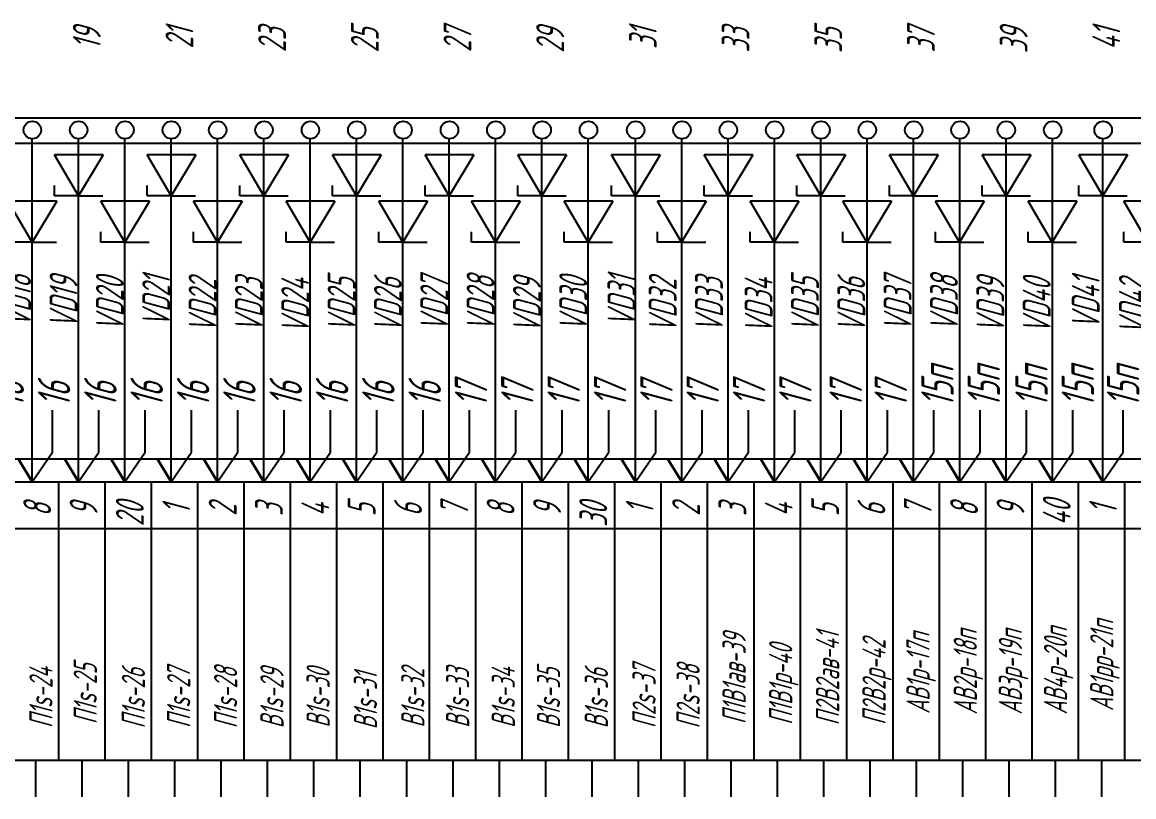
# Model space of a CAD drawing. Header units: millimetres. Extents: x -338 to 6826, y -8218 to 3153.
# Drawn here: x 2224.8 to 2344.8, y -5190 to -5106.5 of the extents above; entities that cross this region are included whole.
import ezdxf
from ezdxf.enums import TextEntityAlignment as Align

# ---------------------------------------------------------------- set-up
doc = ezdxf.new("R2010")
doc.units = ezdxf.units.MM
doc.layers.add('ТЕКСТ', color=2, linetype='Continuous')
doc.styles.add('Simplex', font='simplex.shx', dxfattribs={"width": 0.7, "oblique": 15})

msp = doc.modelspace()

# ---------------------------------------------------------------- linework, layer by layer
for p, q in [((2133.82, -5116.82), (2288.21, -5116.82)), ((2284.91, -5116.82), (2438.64, -5116.82)), ((2288.26, -5119.6), (2133.82, -5119.6)), ((2225.9, -5156.09), (2225.9, -5119.09)), ((2230.9, -5156.09), (2230.9, -5119.09)), ((2235.9, -5156.09), (2235.9, -5119.09)), ((2240.9, -5156.09), (2240.9, -5119.09)), ((2245.9, -5156.09), (2245.9, -5119.09)), ((2250.9, -5156.09), (2250.9, -5119.09)), ((2255.9, -5156.12), (2255.9, -5119.09)), ((2260.9, -5156.09), (2260.9, -5119.09)), ((2265.9, -5156.09), (2265.9, -5119.09)), ((2270.9, -5156.09), (2270.9, -5119.09)), ((2275.9, -5156.09), (2275.9, -5119.09)), ((2280.9, -5156.09), (2280.9, -5119.09)), ((2438.64, -5119.6), (2284.91, -5119.6)), ((2285.9, -5156.09), (2285.9, -5119.09)), ((2290.99, -5156.09), (2290.99, -5119.09)), ((2295.99, -5156.09), (2295.99, -5119.09)), ((2300.99, -5156.09), (2300.99, -5119.09)), ((2305.99, -5156.09), (2305.99, -5119.09)), ((2310.99, -5156.09), (2310.99, -5119.09)), ((2315.99, -5156.09), (2315.99, -5119.09)), ((2320.99, -5156.09), (2320.99, -5119.09)), ((2325.99, -5156.09), (2325.99, -5119.09)), ((2330.99, -5156.09), (2330.99, -5119.09)), ((2335.99, -5156.09), (2335.99, -5119.09)), ((2341.42, -5156.09), (2341.42, -5119.09)), ((2434.82, -5153.64), (2132.23, -5153.64))]:
    msp.add_line(p, q)
at = {"color": 6}
for p, q in [((2233.56, -5120.82), (2228.31, -5120.82)), ((2230.9, -5125.25), (2228.31, -5120.82)), ((2233.56, -5120.82), (2230.9, -5125.25)), ((2243.56, -5120.82), (2238.31, -5120.82)), ((2240.9, -5125.25), (2238.31, -5120.82)), ((2243.56, -5120.82), (2240.9, -5125.25)), ((2253.56, -5120.82), (2248.31, -5120.82)), ((2250.9, -5125.25), (2248.31, -5120.82)), ((2253.56, -5120.82), (2250.9, -5125.25)), ((2263.56, -5120.82), (2258.31, -5120.82)), ((2260.9, -5125.25), (2258.31, -5120.82)), ((2263.56, -5120.82), (2260.9, -5125.25)), ((2273.56, -5120.82), (2268.31, -5120.82)), ((2270.9, -5125.25), (2268.31, -5120.82)), ((2273.56, -5120.82), (2270.9, -5125.25)), ((2283.56, -5120.82), (2278.31, -5120.82)), ((2280.9, -5125.25), (2278.31, -5120.82)), ((2283.56, -5120.82), (2280.9, -5125.25)), ((2293.65, -5120.82), (2288.4, -5120.82)), ((2290.99, -5125.25), (2288.4, -5120.82)), ((2293.65, -5120.82), (2290.99, -5125.25)), ((2303.65, -5120.82), (2298.4, -5120.82)), ((2300.99, -5125.25), (2298.4, -5120.82)), ((2303.65, -5120.82), (2300.99, -5125.25)), ((2313.65, -5120.82), (2308.4, -5120.82)), ((2310.99, -5125.25), (2308.4, -5120.82)), ((2313.65, -5120.82), (2310.99, -5125.25)), ((2323.65, -5120.82), (2318.4, -5120.82)), ((2320.99, -5125.25), (2318.4, -5120.82)), ((2323.65, -5120.82), (2320.99, -5125.25)), ((2333.65, -5120.82), (2328.4, -5120.82)), ((2330.99, -5125.25), (2328.4, -5120.82)), ((2333.65, -5120.82), (2330.99, -5125.25)), ((2344.08, -5120.82), (2338.83, -5120.82)), ((2341.42, -5125.25), (2338.83, -5120.82)), ((2344.08, -5120.82), (2341.42, -5125.25)), ((2228.3, -5125.25), (2228.3, -5124.13)), ((2238.3, -5125.25), (2238.3, -5124.13)), ((2248.3, -5125.25), (2248.3, -5124.13)), ((2258.3, -5125.25), (2258.3, -5124.13)), ((2268.3, -5125.25), (2268.3, -5124.13)), ((2278.3, -5125.25), (2278.3, -5124.13)), ((2288.39, -5125.25), (2288.39, -5124.13)), ((2298.39, -5125.25), (2298.39, -5124.13)), ((2308.39, -5125.25), (2308.39, -5124.13)), ((2318.39, -5125.25), (2318.39, -5124.13)), ((2328.39, -5125.25), (2328.39, -5124.13)), ((2338.82, -5125.25), (2338.82, -5124.13)), ((2230.9, -5125.25), (2228.3, -5125.25)), ((2230.9, -5125.25), (2233.53, -5125.25)), ((2240.9, -5125.25), (2238.3, -5125.25)), ((2240.9, -5125.25), (2243.53, -5125.25)), ((2250.9, -5125.25), (2248.3, -5125.25)), ((2250.9, -5125.25), (2253.53, -5125.25)), ((2260.9, -5125.25), (2258.3, -5125.25)), ((2260.9, -5125.25), (2263.53, -5125.25)), ((2270.9, -5125.25), (2268.3, -5125.25)), ((2270.9, -5125.25), (2273.53, -5125.25)), ((2280.9, -5125.25), (2278.3, -5125.25)), ((2280.9, -5125.25), (2283.53, -5125.25)), ((2290.99, -5125.25), (2288.39, -5125.25)), ((2290.99, -5125.25), (2293.62, -5125.25)), ((2300.99, -5125.25), (2298.39, -5125.25)), ((2300.99, -5125.25), (2303.62, -5125.25)), ((2310.99, -5125.25), (2308.39, -5125.25)), ((2310.99, -5125.25), (2313.62, -5125.25)), ((2320.99, -5125.25), (2318.39, -5125.25)), ((2320.99, -5125.25), (2323.62, -5125.25)), ((2330.99, -5125.25), (2328.39, -5125.25)), ((2330.99, -5125.25), (2333.62, -5125.25)), ((2341.42, -5125.25), (2338.82, -5125.25)), ((2341.42, -5125.25), (2344.05, -5125.25)), ((2228.56, -5125.81), (2223.31, -5125.81)), ((2225.9, -5130.24), (2223.31, -5125.81)), ((2228.56, -5125.81), (2225.9, -5130.24)), ((2238.56, -5125.81), (2233.31, -5125.81)), ((2235.9, -5130.24), (2233.31, -5125.81)), ((2238.56, -5125.81), (2235.9, -5130.24)), ((2248.56, -5125.81), (2243.31, -5125.81)), ((2245.9, -5130.24), (2243.31, -5125.81)), ((2248.56, -5125.81), (2245.9, -5130.24)), ((2258.56, -5125.81), (2253.31, -5125.81)), ((2255.9, -5130.24), (2253.31, -5125.81)), ((2258.56, -5125.81), (2255.9, -5130.24)), ((2268.56, -5125.81), (2263.31, -5125.81)), ((2265.9, -5130.24), (2263.31, -5125.81)), ((2268.56, -5125.81), (2265.9, -5130.24)), ((2278.56, -5125.81), (2273.31, -5125.81)), ((2275.9, -5130.24), (2273.31, -5125.81)), ((2278.56, -5125.81), (2275.9, -5130.24)), ((2288.56, -5125.81), (2283.31, -5125.81)), ((2285.9, -5130.24), (2283.31, -5125.81)), ((2288.56, -5125.81), (2285.9, -5130.24)), ((2298.61, -5125.81), (2293.36, -5125.81)), ((2295.95, -5130.24), (2293.36, -5125.81)), ((2298.61, -5125.81), (2295.95, -5130.24)), ((2308.61, -5125.81), (2303.36, -5125.81)), ((2305.95, -5130.24), (2303.36, -5125.81)), ((2308.61, -5125.81), (2305.95, -5130.24)), ((2318.61, -5125.81), (2313.36, -5125.81)), ((2315.95, -5130.24), (2313.36, -5125.81)), ((2318.61, -5125.81), (2315.95, -5130.24)), ((2328.61, -5125.81), (2323.36, -5125.81)), ((2325.95, -5130.24), (2323.36, -5125.81)), ((2328.61, -5125.81), (2325.95, -5130.24)), ((2338.61, -5125.81), (2333.36, -5125.81)), ((2335.95, -5130.24), (2333.36, -5125.81)), ((2338.61, -5125.81), (2335.95, -5130.24)), ((2348.95, -5125.81), (2343.69, -5125.81)), ((2346.28, -5130.24), (2343.69, -5125.81)), ((2233.3, -5130.24), (2233.3, -5129.11)), ((2243.3, -5130.24), (2243.3, -5129.11)), ((2253.3, -5130.24), (2253.3, -5129.11)), ((2263.3, -5130.24), (2263.3, -5129.11)), ((2273.3, -5130.24), (2273.3, -5129.11)), ((2283.3, -5130.24), (2283.3, -5129.11)), ((2293.35, -5130.24), (2293.35, -5129.11)), ((2303.35, -5130.24), (2303.35, -5129.11)), ((2313.35, -5130.24), (2313.35, -5129.11)), ((2323.35, -5130.24), (2323.35, -5129.11)), ((2333.35, -5130.24), (2333.35, -5129.11)), ((2343.69, -5130.24), (2343.69, -5129.11)), ((2225.9, -5130.24), (2223.3, -5130.24)), ((2225.9, -5130.24), (2228.53, -5130.24)), ((2235.9, -5130.24), (2233.3, -5130.24)), ((2235.9, -5130.24), (2238.53, -5130.24)), ((2245.9, -5130.24), (2243.3, -5130.24)), ((2245.9, -5130.24), (2248.53, -5130.24)), ((2255.9, -5130.24), (2253.3, -5130.24)), ((2255.9, -5130.24), (2258.53, -5130.24)), ((2265.9, -5130.24), (2263.3, -5130.24)), ((2265.9, -5130.24), (2268.53, -5130.24)), ((2275.9, -5130.24), (2273.3, -5130.24)), ((2275.9, -5130.24), (2278.53, -5130.24)), ((2285.9, -5130.24), (2283.3, -5130.24)), ((2285.9, -5130.24), (2288.53, -5130.24)), ((2295.95, -5130.24), (2293.35, -5130.24)), ((2295.95, -5130.24), (2298.58, -5130.24)), ((2305.95, -5130.24), (2303.35, -5130.24)), ((2305.95, -5130.24), (2308.58, -5130.24)), ((2315.95, -5130.24), (2313.35, -5130.24)), ((2315.95, -5130.24), (2318.58, -5130.24)), ((2325.95, -5130.24), (2323.35, -5130.24)), ((2325.95, -5130.24), (2328.58, -5130.24)), ((2335.95, -5130.24), (2333.35, -5130.24)), ((2335.95, -5130.24), (2338.58, -5130.24)), ((2346.28, -5130.24), (2343.69, -5130.24))]:
    msp.add_line(p, q, dxfattribs=at)
at = {"color": 3}
for p, q in [((2228.1, -5152.87), (2228.1, -5148.34)), ((2233.1, -5152.87), (2233.1, -5148.34)), ((2238.1, -5152.87), (2238.1, -5148.34)), ((2243.1, -5152.87), (2243.1, -5148.34)), ((2248.1, -5152.87), (2248.1, -5148.34)), ((2253.1, -5152.87), (2253.1, -5148.34)), ((2258.1, -5152.87), (2258.1, -5148.34)), ((2263.1, -5152.87), (2263.1, -5148.34)), ((2268.1, -5152.87), (2268.1, -5148.34)), ((2273.1, -5152.87), (2273.1, -5148.34)), ((2278.1, -5152.87), (2278.1, -5148.34)), ((2283.1, -5152.87), (2283.1, -5148.34)), ((2288.1, -5152.87), (2288.1, -5148.34)), ((2293.19, -5152.87), (2293.19, -5148.34)), ((2298.19, -5152.87), (2298.19, -5148.34)), ((2303.19, -5152.87), (2303.19, -5148.34)), ((2308.19, -5152.87), (2308.19, -5148.34)), ((2313.19, -5152.87), (2313.19, -5148.34)), ((2318.19, -5152.87), (2318.19, -5148.34)), ((2323.19, -5152.87), (2323.19, -5148.34)), ((2328.19, -5152.87), (2328.19, -5148.34)), ((2333.19, -5152.87), (2333.19, -5148.34)), ((2338.19, -5152.87), (2338.19, -5148.34)), ((2343.62, -5152.87), (2343.62, -5148.34)), ((2225.9, -5156.09), (2228.1, -5152.87)), ((2230.9, -5156.09), (2233.1, -5152.87)), ((2235.9, -5156.09), (2238.1, -5152.87)), ((2240.9, -5156.09), (2243.1, -5152.87)), ((2245.9, -5156.09), (2248.1, -5152.87)), ((2250.9, -5156.09), (2253.1, -5152.87)), ((2255.9, -5156.09), (2258.1, -5152.87)), ((2260.9, -5156.09), (2263.1, -5152.87)), ((2265.9, -5156.09), (2268.1, -5152.87)), ((2270.9, -5156.09), (2273.1, -5152.87)), ((2275.9, -5156.09), (2278.1, -5152.87)), ((2280.9, -5156.09), (2283.1, -5152.87)), ((2285.9, -5156.09), (2288.1, -5152.87)), ((2290.99, -5156.09), (2293.19, -5152.87)), ((2295.99, -5156.09), (2298.19, -5152.87)), ((2300.99, -5156.09), (2303.19, -5152.87)), ((2305.99, -5156.09), (2308.19, -5152.87)), ((2310.99, -5156.09), (2313.19, -5152.87)), ((2315.99, -5156.09), (2318.19, -5152.87)), ((2320.99, -5156.09), (2323.19, -5152.87)), ((2325.99, -5156.09), (2328.19, -5152.87)), ((2330.99, -5156.09), (2333.19, -5152.87)), ((2335.99, -5156.09), (2338.19, -5152.87)), ((2341.42, -5156.09), (2343.62, -5152.87)), ((2226.27, -5186.09), (2226.27, -5190.03)), ((2231.27, -5186.09), (2231.27, -5190.03)), ((2236.27, -5186.09), (2236.27, -5190.03)), ((2241.27, -5186.09), (2241.27, -5190.03)), ((2246.27, -5186.09), (2246.27, -5190.03)), ((2251.27, -5186.09), (2251.27, -5190.03)), ((2256.27, -5186.09), (2256.27, -5190.03)), ((2261.27, -5186.09), (2261.27, -5190.03)), ((2266.27, -5186.09), (2266.27, -5190.03)), ((2271.27, -5186.09), (2271.27, -5190.03)), ((2276.27, -5186.09), (2276.27, -5190.03)), ((2281.27, -5186.09), (2281.27, -5190.03)), ((2286.27, -5186.09), (2286.27, -5190.03)), ((2291.27, -5186.09), (2291.27, -5190.03)), ((2296.27, -5186.09), (2296.27, -5190.03)), ((2301.27, -5186.09), (2301.27, -5190.03)), ((2306.27, -5186.09), (2306.27, -5190.03)), ((2311.27, -5186.09), (2311.27, -5190.03)), ((2316.27, -5186.09), (2316.27, -5190.03)), ((2321.27, -5186.09), (2321.27, -5190.03)), ((2326.27, -5186.09), (2326.27, -5190.03)), ((2331.27, -5186.09), (2331.27, -5190.03)), ((2336.27, -5186.09), (2336.27, -5190.03)), ((2341.27, -5186.09), (2341.27, -5190.03))]:
    msp.add_line(p, q, dxfattribs=at)
at = {"color": 1, "lineweight": 40}
for p, q in [((2224.41, -5153.64), (2225.9, -5156.09)), ((2229.41, -5153.64), (2230.9, -5156.09)), ((2234.41, -5153.64), (2235.9, -5156.09)), ((2239.41, -5153.64), (2240.9, -5156.09)), ((2244.41, -5153.64), (2245.9, -5156.09)), ((2249.41, -5153.64), (2250.9, -5156.09)), ((2254.41, -5153.64), (2255.9, -5156.09)), ((2259.41, -5153.64), (2260.9, -5156.09)), ((2264.41, -5153.64), (2265.9, -5156.09)), ((2269.41, -5153.64), (2270.9, -5156.09)), ((2274.41, -5153.64), (2275.9, -5156.09)), ((2279.41, -5153.64), (2280.9, -5156.09)), ((2284.41, -5153.64), (2285.9, -5156.09)), ((2289.5, -5153.64), (2290.99, -5156.09)), ((2294.5, -5153.64), (2295.99, -5156.09)), ((2299.5, -5153.64), (2300.99, -5156.09)), ((2304.5, -5153.64), (2305.99, -5156.09)), ((2309.5, -5153.64), (2310.99, -5156.09)), ((2314.5, -5153.64), (2315.99, -5156.09)), ((2319.5, -5153.64), (2320.99, -5156.09)), ((2324.5, -5153.64), (2325.99, -5156.09)), ((2329.5, -5153.64), (2330.99, -5156.09)), ((2334.5, -5153.64), (2335.99, -5156.09)), ((2339.93, -5153.64), (2341.42, -5156.09))]:
    msp.add_line(p, q, dxfattribs=at)
at = {"color": 2}
for p, q in [((2133.78, -5156.09), (2443.78, -5156.09)), ((2228.78, -5186.09), (2228.78, -5156.09)), ((2233.78, -5186.09), (2233.78, -5156.09)), ((2238.78, -5186.09), (2238.78, -5156.09)), ((2243.78, -5186.09), (2243.78, -5156.09)), ((2248.78, -5186.09), (2248.78, -5156.09)), ((2253.78, -5186.09), (2253.78, -5156.09)), ((2258.78, -5186.09), (2258.78, -5156.09)), ((2263.78, -5186.09), (2263.78, -5156.09)), ((2268.78, -5186.09), (2268.78, -5156.09)), ((2273.78, -5186.09), (2273.78, -5156.09)), ((2278.78, -5186.09), (2278.78, -5156.09)), ((2283.78, -5186.09), (2283.78, -5156.09)), ((2288.78, -5186.09), (2288.78, -5156.09)), ((2293.78, -5186.09), (2293.78, -5156.09)), ((2298.78, -5186.09), (2298.78, -5156.09)), ((2303.78, -5186.09), (2303.78, -5156.09)), ((2308.78, -5186.09), (2308.78, -5156.09)), ((2313.78, -5186.09), (2313.78, -5156.09)), ((2318.78, -5186.09), (2318.78, -5156.09)), ((2323.78, -5186.09), (2323.78, -5156.09)), ((2328.78, -5186.09), (2328.78, -5156.09)), ((2333.78, -5186.09), (2333.78, -5156.09)), ((2338.78, -5186.09), (2338.78, -5156.09)), ((2338.78, -5186.09), (2338.78, -5156.09)), ((2343.78, -5186.09), (2343.78, -5156.09)), ((2138.78, -5161.13), (2438.78, -5161.13)), ((2133.78, -5186.09), (2443.78, -5186.09))]:
    msp.add_line(p, q, dxfattribs=at)
for centre in [(2225.92, -5118.15), (2230.92, -5118.15), (2235.92, -5118.15), (2240.92, -5118.15), (2245.92, -5118.15), (2250.92, -5118.15), (2255.92, -5118.15), (2260.92, -5118.15), (2265.92, -5118.15), (2270.92, -5118.15), (2275.92, -5118.15), (2280.92, -5118.15), (2285.92, -5118.15), (2291.01, -5118.15), (2296.01, -5118.15), (2301.01, -5118.15), (2306.01, -5118.15), (2311.01, -5118.15), (2316.01, -5118.15), (2321.01, -5118.15), (2326.01, -5118.15), (2331.01, -5118.15), (2336.01, -5118.15), (2341.45, -5118.15)]:
    msp.add_circle(centre, 0.943)

# ---------------------------------------------------------------- texts
at = {"layer": 'ТЕКСТ', "style": 'Simplex', "oblique": 15, "width": 0.6}
for s, height, p in [('19', 3, (2233.29, -5107.16)), ('21', 3, (2243.29, -5107.16)), ('23', 3, (2253.29, -5107.16)), ('25', 3, (2263.29, -5107.16)), ('27', 3, (2273.29, -5107.16)), ('29', 3, (2283.29, -5107.16)), ('31', 3, (2293.29, -5107.16)), ('33', 3, (2303.29, -5107.16)), ('35', 3, (2313.29, -5107.16)), ('37', 3, (2323.29, -5107.16)), ('39', 3, (2333.29, -5107.16)), ('41', 3, (2343.29, -5107.16)), ('АВ1рр-21п', 2.5, (2342.55, -5171)), ('АВ1р-17п', 2.5, (2322.73, -5172.36)), ('АВ2р-18п', 2.5, (2327.83, -5172.07)), ('АВ3р-19п', 2.5, (2332.69, -5172.07)), ('АВ4р-20п', 2.5, (2337.56, -5171.79))]:
    msp.add_text(s, height=height, rotation=90, dxfattribs=at).set_placement(p, align=Align.RIGHT)
for s, height, p in [('VD18', 3, (2225.78, -5139.46)), ('VD19', 3, (2230.78, -5139.63)), ('VD20', 3, (2235.78, -5139.94)), ('VD21', 3, (2240.78, -5139.46)), ('VD22', 3, (2245.78, -5140.08)), ('VD23', 3, (2250.78, -5140.04)), ('VD25', 3, (2260.78, -5140.04)), ('VD26', 3, (2265.78, -5140.06)), ('VD27', 3, (2270.78, -5139.94)), ('VD28', 3, (2275.78, -5139.94)), ('VD29', 3, (2280.78, -5140.11)), ('VD30', 3, (2285.78, -5139.94)), ('VD31', 3, (2290.98, -5139.46)), ('VD32', 3, (2295.43, -5140.08)), ('VD33', 3, (2300.43, -5140.04)), ('VD34', 3, (2305.78, -5140.18)), ('VD35', 3, (2310.78, -5140.04)), ('VD36', 3, (2315.78, -5140.06)), ('VD37', 3, (2320.78, -5139.94)), ('VD38', 3, (2325.78, -5139.94)), ('VD39', 3, (2330.78, -5140.11)), ('VD40', 3, (2335.78, -5140.18)), ('VD41', 3, (2341.07, -5139.7)), ('VD42', 3, (2346.16, -5140.32)), ('VD24', 3, (2255.78, -5140.18)), ('15п', 3.5, (2325.32, -5148.02)), ('15п', 3.5, (2330.32, -5148.02)), ('15п', 3.5, (2335.47, -5148.02)), ('15п', 3.5, (2340.47, -5148.02)), ('15п', 3.5, (2345.35, -5148.02)), ('20', 3, (2237.94, -5160.87)), ('30', 3, (2287.94, -5160.94)), ('40', 3, (2337.94, -5160.79))]:
    msp.add_text(s, height=height, rotation=90, dxfattribs=at).set_placement(p)
at = {"layer": 'ТЕКСТ', "color": 3, "style": 'Simplex', "oblique": 15, "width": 0.6}
for s, p in [('17', (2275, -5148.02)), ('17', (2280, -5148.02)), ('17', (2285, -5148.02)), ('17', (2290, -5148.02)), ('17', (2295, -5148.02)), ('17', (2300, -5148.02)), ('17', (2305, -5148.02)), ('17', (2310, -5148.02)), ('17', (2315.43, -5148.02)), ('17', (2320.29, -5148.02)), ('16', (2225.01, -5148.02)), ('16', (2230.01, -5148.02)), ('16', (2235.01, -5148.02)), ('16', (2240.01, -5148.02)), ('16', (2245.01, -5148.02)), ('16', (2250.01, -5148.02)), ('16', (2255.01, -5148.02)), ('16', (2260.01, -5148.02)), ('16', (2265, -5148.02)), ('16', (2270, -5148.02))]:
    msp.add_text(s, height=3.5, rotation=90, dxfattribs=at).set_placement(p)
at = {"layer": 'ТЕКСТ', "style": 'Simplex', "oblique": 15, "width": 0.6}
for s, height, p in [('8', 3, (2227.95, -5159.11)), ('9', 3, (2232.95, -5159.11)), ('2', 3, (2247.95, -5159.11)), ('3', 3, (2252.95, -5159.11)), ('5', 3, (2262.95, -5159.11)), ('7', 3, (2272.95, -5159.11)), ('8', 3, (2277.95, -5159.11)), ('9', 3, (2282.95, -5159.11)), ('2', 3, (2297.95, -5159.11)), ('3', 3, (2302.95, -5159.11)), ('5', 3, (2312.95, -5159.11)), ('7', 3, (2322.95, -5159.11)), ('8', 3, (2327.95, -5159.11)), ('9', 3, (2332.95, -5159.11)), ('1', 3, (2242.95, -5159.11)), ('4', 3, (2257.95, -5159.11)), ('6', 3, (2267.95, -5159.11)), ('1', 3, (2292.95, -5159.11)), ('4', 3, (2307.95, -5159.11)), ('6', 3, (2317.95, -5159.11)), ('1', 3, (2342.95, -5159.11)), ('П1В1ав-39', 2.5, (2302.88, -5177.32)), ('П2В2ав-41', 2.5, (2312.97, -5177.32)), ('П1В1р-40', 2.5, (2307.91, -5177.96)), ('П2В2р-42', 2.5, (2317.98, -5177.68)), ('П1s-24', 2.5, (2228.1, -5179.36)), ('П1s-25', 2.5, (2232.88, -5178.96)), ('П1s-26', 2.5, (2238.07, -5179.43)), ('П1s-27', 2.5, (2242.96, -5179.39)), ('П1s-28', 2.5, (2248.02, -5179.39)), ('В1s-29', 2.5, (2253.02, -5179.43)), ('В1s-30', 2.5, (2258, -5179.39)), ('В1s-32', 2.5, (2268.22, -5179.39)), ('В1s-33', 2.5, (2273.05, -5179.39)), ('В1s-34', 2.5, (2277.98, -5179.36)), ('В1s-35', 2.5, (2282.86, -5179.39)), ('В1s-36', 2.5, (2288.02, -5179.43)), ('П2s-37', 2.5, (2293.17, -5179.25)), ('П2s-38', 2.5, (2297.93, -5179.25)), ('В1s-31', 2.5, (2263.11, -5179.71))]:
    msp.add_text(s, height=height, rotation=90, dxfattribs=at).set_placement(p, align=Align.CENTER)

doc.saveas('drawing.dxf')
